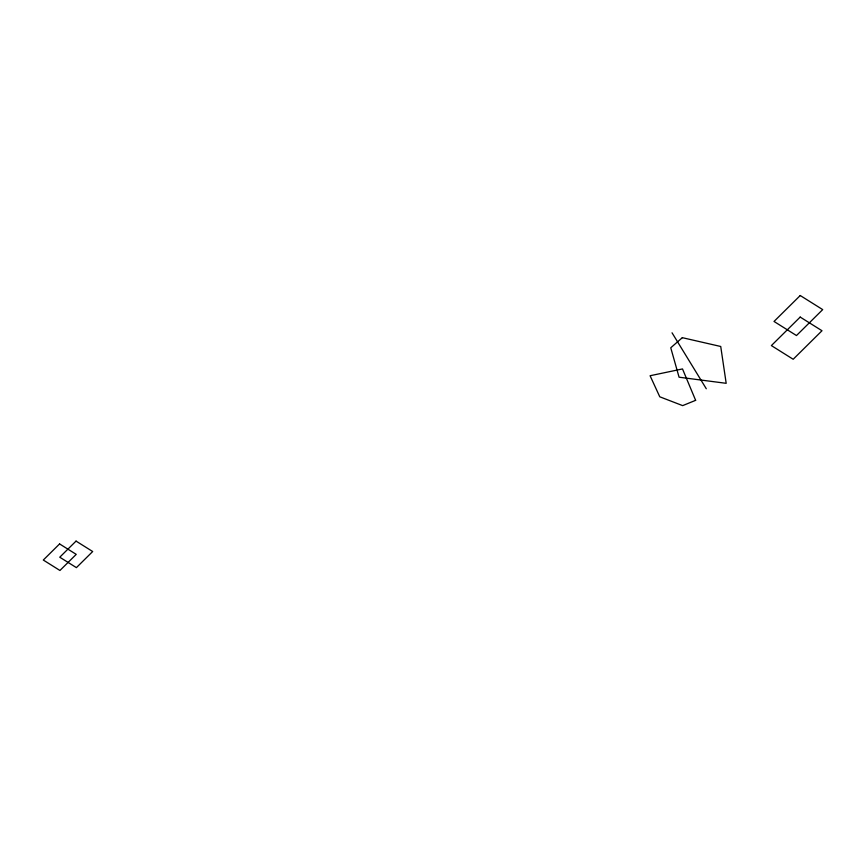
<?xml version="1.0" encoding="UTF-8"?>
<svg xmlns="http://www.w3.org/2000/svg" width="866" height="866" viewBox="0 0 866 866"><rect width="100%" height="100%" fill="white"/><g stroke="black" fill="none" stroke-linecap="round" stroke-linejoin="round"><path stroke-width="1.3" d="M672.038 332.804L706.288 388.747M59.581 543.935L43.3 560.042L59.938 570.477L76.23 554.37L59.581 543.935M76.046 541.098L59.765 557.206L76.403 567.631L92.684 551.523L76.046 541.098M800.238 295.522L774.02 321.459L796.482 335.543L822.7 309.606L800.238 295.522M800.195 317.075L771.379 345.588L793.18 359.26L821.996 330.736L800.195 317.075M682.332 337.675L670.749 347.786L679.074 377.208L726.184 383.313L720.728 346.487L682.332 337.675M695.636 400.33L682.668 405.624L659.773 396.801L650.085 375.736L682.505 368.938L695.636 400.33"/></g></svg>
